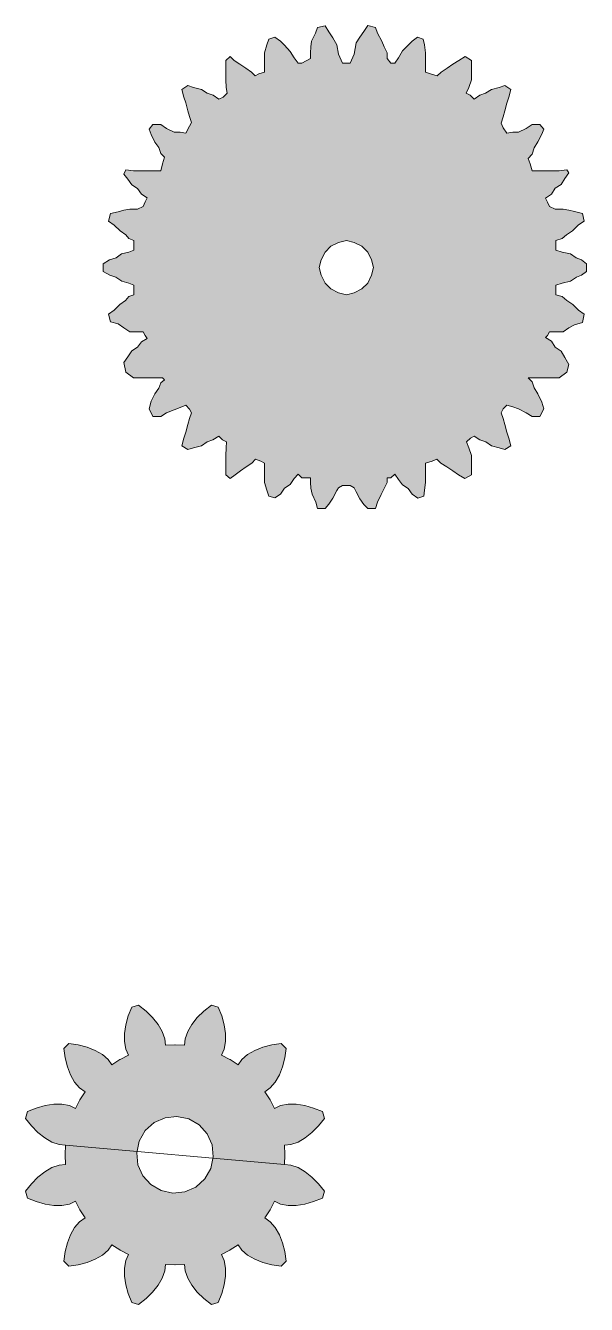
# Model space of a CAD drawing. Header units: inches. Extents: x -593 to 1685, y -710 to 625.
# Drawn here: x 69.1 to 94.9, y -24.6 to 34.2 of the extents above; entities that cross this region are included whole.
import ezdxf

# ---------------------------------------------------------------- set-up
doc = ezdxf.new("R2010")
doc.units = ezdxf.units.IN
doc.header["$MEASUREMENT"] = 0
doc.layers.add('Layer 1', color=7, linetype='Continuous')

msp = doc.modelspace()

# ---------------------------------------------------------------- hatches: boundary and pattern name
at = {"layer": 'Layer 1', "true_color": 0xffffff}
h = msp.add_hatch(color=7, dxfattribs=at)
h.dxf.hatch_style = 2
h.paths.add_polyline_path([(93.486, 22.263), (93.785, 22.353), (94.159, 22.444), (94.433, 22.62), (94.665, 22.71), (94.897, 22.888), (94.897, 23.244), (94.67, 23.42), (94.422, 23.508), (94.166, 23.689), (93.781, 23.776), (93.486, 23.864), (93.486, 24.309), (93.785, 24.4), (93.981, 24.577), (94.257, 24.756), (94.528, 25.022), (94.796, 25.2), (94.708, 25.554), (94.353, 25.644), (94.087, 25.7), (93.819, 25.753), (93.465, 25.753), (93.196, 25.876), (93.108, 26.071), (93.018, 26.259), (93.287, 26.441), (93.465, 26.71), (93.731, 26.888), (93.91, 27.156), (94.087, 27.424), (93.997, 27.558), (93.643, 27.517), (92.396, 27.517), (92.307, 27.825), (92.219, 28.069), (92.396, 28.28), (92.485, 28.566), (92.664, 28.837), (92.842, 29.199), (92.93, 29.417), (92.752, 29.633), (92.396, 29.633), (92.13, 29.456), (91.774, 29.281), (91.507, 29.281), (91.24, 29.241), (91.062, 29.489), (90.972, 29.702), (91.062, 29.986), (91.15, 30.263), (91.24, 30.624), (91.328, 30.89), (91.419, 31.248), (91.15, 31.426), (90.884, 31.336), (90.527, 31.249), (90.261, 31.073), (89.995, 30.982), (89.727, 30.804), (89.549, 30.982), (89.37, 31.073), (89.49, 31.336), (89.606, 31.693), (89.606, 32.584), (89.311, 32.762), (89.031, 32.584), (88.755, 32.406), (88.484, 32.227), (88.216, 32.05), (88.038, 31.874), (87.72, 31.961), (87.489, 32.05), (87.489, 32.938), (87.451, 33.294), (87.388, 33.563), (87.133, 33.652), (86.874, 33.473), (86.432, 33.028), (86.255, 32.698), (86.078, 32.456), (85.9, 32.456), (85.725, 32.672), (85.725, 32.938), (85.592, 33.207), (85.479, 33.473), (85.289, 33.83), (85.196, 34.096), (84.837, 34.183), (84.657, 33.917), (84.478, 33.652), (84.298, 33.383), (84.211, 32.875), (84.032, 32.456), (83.676, 32.456), (83.498, 32.875), (83.41, 33.306), (83.231, 33.613), (83.054, 33.898), (82.875, 34.174), (82.522, 34.091), (82.431, 33.828), (82.253, 33.472), (82.225, 33.206), (82.197, 32.938), (82.197, 32.672), (81.809, 32.456), (81.632, 32.456), (81.452, 32.698), (81.275, 32.996), (81.007, 33.278), (80.831, 33.465), (80.563, 33.647), (80.294, 33.561), (80.188, 33.293), (80.081, 32.938), (80.081, 32.05), (79.83, 31.961), (79.664, 31.874), (79.488, 32.05), (79.228, 32.227), (78.96, 32.406), (78.695, 32.584), (78.506, 32.762), (78.317, 32.584), (78.317, 31.693), (78.326, 31.336), (78.378, 31.073), (78.18, 30.892), (77.995, 30.804), (77.721, 30.982), (77.45, 31.073), (77.185, 31.249), (76.827, 31.336), (76.559, 31.427), (76.292, 31.249), (76.382, 30.892), (76.47, 30.628), (76.559, 30.272), (76.646, 30.004), (76.737, 29.737), (76.646, 29.559), (76.47, 29.241), (76.202, 29.281), (75.935, 29.281), (75.582, 29.456), (75.313, 29.633), (74.956, 29.633), (74.781, 29.419), (74.869, 29.177), (75.047, 28.833), (75.225, 28.576), (75.313, 28.31), (75.491, 28.133), (75.401, 27.824), (75.313, 27.517), (74.068, 27.517), (73.712, 27.558), (73.624, 27.358), (73.799, 27.123), (73.98, 26.873), (74.246, 26.703), (74.424, 26.442), (74.69, 26.265), (74.6, 26.088), (74.513, 25.875), (74.246, 25.753), (73.89, 25.753), (73.624, 25.7), (73.355, 25.627), (72.999, 25.546), (72.91, 25.196), (73.179, 25.02), (73.445, 24.754), (73.712, 24.577), (73.853, 24.4), (74.083, 24.309), (74.083, 23.864), (73.853, 23.776), (73.517, 23.689), (73.258, 23.508), (72.963, 23.42), (72.672, 23.244), (72.672, 22.888), (72.968, 22.71), (73.252, 22.62), (73.527, 22.444), (73.849, 22.353), (74.083, 22.263), (74.083, 21.819), (73.853, 21.731), (73.694, 21.553), (73.435, 21.374), (73.175, 21.108), (72.908, 20.929), (72.997, 20.573), (73.354, 20.485), (73.623, 20.298), (73.89, 20.108), (74.513, 20.108), (74.6, 19.941), (74.69, 19.813), (74.424, 19.659), (74.246, 19.406), (73.98, 19.234), (73.799, 18.969), (73.624, 18.706), (73.712, 18.258), (74.068, 17.992), (75.313, 17.992), (75.401, 17.993), (75.491, 17.905), (75.313, 17.771), (75.225, 17.528), (75.047, 17.27), (74.869, 16.922), (74.781, 16.576), (74.956, 16.228), (75.313, 16.228), (75.582, 16.398), (75.935, 16.53), (76.202, 16.64), (76.47, 16.739), (76.646, 16.566), (76.737, 16.39), (76.646, 16.125), (76.559, 15.86), (76.47, 15.504), (76.382, 15.235), (76.292, 14.881), (76.559, 14.703), (76.826, 14.791), (77.184, 14.881), (77.447, 15.059), (77.716, 15.148), (77.985, 15.326), (78.16, 15.148), (78.339, 15.059), (78.326, 14.791), (78.317, 14.435), (78.317, 13.546), (78.507, 13.37), (78.735, 13.546), (78.981, 13.726), (79.24, 13.903), (79.498, 14.08), (79.676, 14.259), (79.922, 14.17), (80.081, 14.08), (80.081, 13.189), (80.188, 12.835), (80.285, 12.569), (80.558, 12.479), (80.828, 12.657), (81.006, 12.926), (81.275, 13.101), (81.452, 13.37), (81.632, 13.566), (81.809, 13.406), (82.197, 13.406), (82.197, 13.189), (82.225, 12.926), (82.283, 12.657), (82.445, 12.281), (82.522, 11.994), (82.875, 11.994), (83.054, 12.193), (83.231, 12.469), (83.41, 12.83), (83.498, 12.94), (83.676, 13.053), (84.032, 13.053), (84.211, 12.942), (84.298, 12.755), (84.476, 12.439), (84.655, 12.173), (84.834, 11.994), (85.19, 11.994), (85.279, 12.281), (85.456, 12.647), (85.592, 12.921), (85.725, 13.189), (85.725, 13.406), (85.9, 13.406), (86.078, 13.566), (86.257, 13.336), (86.436, 13.084), (86.702, 12.917), (86.88, 12.653), (87.146, 12.476), (87.414, 12.568), (87.451, 12.834), (87.489, 13.189), (87.489, 14.08), (87.807, 14.17), (88.011, 14.259), (88.202, 14.08), (88.475, 13.903), (88.744, 13.726), (89.015, 13.546), (89.31, 13.37), (89.606, 13.546), (89.606, 14.435), (89.49, 14.791), (89.384, 15.059), (89.556, 15.235), (89.731, 15.326), (89.996, 15.148), (90.262, 15.059), (90.528, 14.881), (90.884, 14.791), (91.15, 14.703), (91.419, 14.881), (91.328, 15.235), (91.24, 15.504), (91.15, 15.86), (91.062, 16.126), (90.972, 16.393), (91.062, 16.571), (91.24, 16.75), (91.507, 16.661), (91.774, 16.571), (92.13, 16.398), (92.396, 16.228), (92.752, 16.228), (92.93, 16.579), (92.842, 16.886), (92.664, 17.261), (92.485, 17.54), (92.396, 17.811), (92.219, 17.992), (92.307, 17.992), (92.396, 17.992), (93.643, 17.992), (93.997, 18.259), (94.087, 18.618), (93.91, 18.927), (93.731, 19.218), (93.465, 19.407), (93.287, 19.678), (93.018, 19.86), (93.108, 19.94), (93.196, 20.108), (93.819, 20.108), (94.087, 20.298), (94.353, 20.435), (94.709, 20.548), (94.798, 20.917), (94.532, 21.102), (94.266, 21.371), (93.997, 21.551), (93.785, 21.731), (93.486, 21.819)])
h.paths.add_polyline_path([(85.011, 22.71), (84.834, 22.353), (84.567, 22.087), (84.211, 21.909), (83.854, 21.819), (83.498, 21.909), (83.144, 22.087), (82.875, 22.353), (82.697, 22.71), (82.609, 23.064), (82.697, 23.42), (82.875, 23.776), (83.144, 24.045), (83.498, 24.221), (83.854, 24.309), (84.211, 24.221), (84.567, 24.045), (84.834, 23.776), (85.011, 23.42), (85.1, 23.064)])
at = {"layer": 'Layer 1', "true_color": 0x0000ff}
h = msp.add_hatch(color=5, dxfattribs=at)
h.dxf.hatch_style = 2
h.paths.add_polyline_path([(77.956, -24.489), (78.119, -24.076), (78.232, -23.671), (78.293, -23.276), (78.298, -22.899), (78.23, -22.552), (78.103, -22.279), (78.49, -22.078), (78.49, -22.078), (78.503, -22.071), (78.503, -22.07), (78.871, -21.836), (79.044, -22.082), (79.311, -22.315), (79.64, -22.499), (80.012, -22.643), (80.42, -22.748), (80.858, -22.813), (81.084, -22.586), (81.02, -22.147), (80.915, -21.74), (80.771, -21.368), (80.586, -21.039), (80.354, -20.772), (80.108, -20.599), (80.342, -20.231), (80.343, -20.231), (80.35, -20.219), (80.349, -20.218), (80.551, -19.831), (80.824, -19.958), (81.171, -20.026), (81.548, -20.021), (81.942, -19.96), (82.348, -19.847), (82.76, -19.683), (82.844, -19.374), (82.569, -19.026), (82.273, -18.726), (81.962, -18.476), (81.638, -18.283), (81.304, -18.168), (81.004, -18.142), (81.023, -17.706), (81.023, -17.691), (81.004, -17.255), (81.304, -17.228), (81.638, -17.114), (81.962, -16.921), (82.273, -16.671), (82.569, -16.37), (82.844, -16.022), (82.76, -15.713), (82.348, -15.55), (81.942, -15.436), (81.548, -15.376), (81.171, -15.371), (80.824, -15.439), (80.551, -15.566), (80.349, -15.178), (80.35, -15.178), (80.343, -15.165), (80.342, -15.166), (80.108, -14.797), (80.354, -14.625), (80.586, -14.358), (80.771, -14.029), (80.915, -13.657), (81.02, -13.249), (81.084, -12.81), (80.858, -12.584), (80.42, -12.648), (80.012, -12.753), (79.64, -12.898), (79.311, -13.082), (79.044, -13.314), (78.871, -13.561), (78.503, -13.326), (78.503, -13.326), (78.49, -13.319), (78.49, -13.319), (78.103, -13.117), (78.23, -12.845), (78.298, -12.497), (78.293, -12.12), (78.232, -11.726), (78.119, -11.32), (77.956, -10.908), (77.646, -10.825), (77.298, -11.1), (76.998, -11.395), (76.748, -11.706), (76.555, -12.03), (76.44, -12.365), (76.414, -12.665), (75.977, -12.646), (75.977, -12.645), (75.963, -12.645), (75.963, -12.646), (75.527, -12.665), (75.501, -12.365), (75.386, -12.03), (75.193, -11.706), (74.943, -11.395), (74.642, -11.1), (74.294, -10.825), (73.985, -10.908), (73.822, -11.32), (73.709, -11.726), (73.647, -12.12), (73.643, -12.497), (73.711, -12.845), (73.837, -13.117), (73.45, -13.319), (73.45, -13.319), (73.437, -13.326), (73.438, -13.326), (73.069, -13.561), (72.897, -13.314), (72.63, -13.082), (72.301, -12.898), (71.929, -12.753), (71.521, -12.648), (71.083, -12.584), (70.856, -12.81), (70.92, -13.249), (71.025, -13.657), (71.169, -14.029), (71.354, -14.358), (71.586, -14.625), (71.833, -14.797), (71.598, -15.166), (71.598, -15.165), (71.59, -15.178), (71.591, -15.178), (71.389, -15.566), (71.116, -15.439), (70.769, -15.371), (70.392, -15.376), (69.998, -15.436), (69.592, -15.55), (69.18, -15.713), (69.097, -16.022), (69.373, -16.37), (69.667, -16.671), (69.978, -16.921), (70.302, -17.114), (70.637, -17.228), (70.937, -17.255), (70.918, -17.691), (70.917, -17.691), (70.917, -17.706), (70.918, -17.706), (70.937, -18.142), (70.637, -18.168), (70.302, -18.283), (69.978, -18.476), (69.667, -18.726), (69.373, -19.026), (69.097, -19.374), (69.18, -19.683), (69.592, -19.847), (69.998, -19.96), (70.392, -20.021), (70.769, -20.026), (71.116, -19.958), (71.389, -19.831), (71.591, -20.218), (71.59, -20.219), (71.598, -20.231), (71.598, -20.231), (71.833, -20.599), (71.586, -20.772), (71.354, -21.039), (71.169, -21.368), (71.025, -21.74), (70.92, -22.147), (70.856, -22.586), (71.083, -22.813), (71.521, -22.748), (71.929, -22.643), (72.301, -22.499), (72.63, -22.315), (72.897, -22.082), (73.069, -21.836), (73.438, -22.07), (73.437, -22.071), (73.45, -22.078), (73.45, -22.078), (73.837, -22.279), (73.711, -22.552), (73.643, -22.899), (73.647, -23.276), (73.709, -23.671), (73.822, -24.076), (73.985, -24.489), (74.294, -24.571), (74.642, -24.296), (74.943, -24.001), (75.193, -23.69), (75.386, -23.366), (75.501, -23.032), (75.527, -22.732), (75.963, -22.751), (75.963, -22.751), (75.977, -22.751), (75.977, -22.751), (76.414, -22.732), (76.44, -23.032), (76.555, -23.366), (76.748, -23.69), (76.998, -24.001), (77.298, -24.296), (77.646, -24.571)])
h.paths.add_polyline_path([(75.338, -19.345), (74.861, -19.069), (74.491, -18.659), (74.267, -18.155), (74.209, -17.606), (74.324, -17.066), (74.599, -16.588), (75.009, -16.219), (75.514, -15.995), (76.063, -15.937), (76.602, -16.052), (77.081, -16.328), (77.45, -16.738), (77.674, -17.242), (77.732, -17.791), (77.617, -18.33), (77.341, -18.808), (76.931, -19.178), (76.427, -19.402), (75.878, -19.46)])

# ---------------------------------------------------------------- linework, layer by layer
at = {"layer": 'Layer 1', "lineweight": 0}
for points in [[(93.486, 22.263), (93.785, 22.353), (94.159, 22.444), (94.433, 22.62), (94.665, 22.71), (94.897, 22.888), (94.897, 23.244), (94.67, 23.42), (94.422, 23.508), (94.166, 23.689), (93.781, 23.776), (93.486, 23.864), (93.486, 24.309), (93.785, 24.4), (93.981, 24.577), (94.257, 24.756), (94.528, 25.022), (94.796, 25.2), (94.708, 25.554), (94.353, 25.644), (94.087, 25.7), (93.819, 25.753), (93.465, 25.753), (93.196, 25.876), (93.108, 26.071), (93.018, 26.259), (93.287, 26.441), (93.465, 26.71), (93.731, 26.888), (93.91, 27.156), (94.087, 27.424), (93.997, 27.558), (93.643, 27.517), (92.396, 27.517), (92.307, 27.825), (92.219, 28.069), (92.396, 28.28), (92.485, 28.566), (92.664, 28.837), (92.842, 29.199), (92.93, 29.417), (92.752, 29.633), (92.396, 29.633), (92.13, 29.456), (91.774, 29.281), (91.507, 29.281), (91.24, 29.241), (91.062, 29.489), (90.972, 29.702), (91.062, 29.986), (91.15, 30.263), (91.24, 30.624), (91.328, 30.89), (91.419, 31.248), (91.15, 31.426), (90.884, 31.336), (90.527, 31.249), (90.261, 31.073), (89.995, 30.982), (89.727, 30.804), (89.549, 30.982), (89.37, 31.073), (89.49, 31.336), (89.606, 31.693), (89.606, 32.584), (89.311, 32.762), (89.031, 32.584), (88.755, 32.406), (88.484, 32.227), (88.216, 32.05), (88.038, 31.874), (87.72, 31.961), (87.489, 32.05), (87.489, 32.938), (87.451, 33.294), (87.388, 33.563), (87.133, 33.652), (86.874, 33.473), (86.432, 33.028), (86.255, 32.698), (86.078, 32.456), (85.9, 32.456), (85.725, 32.672), (85.725, 32.938), (85.592, 33.207), (85.479, 33.473), (85.289, 33.83), (85.196, 34.096), (84.837, 34.183), (84.657, 33.917), (84.478, 33.652), (84.298, 33.383), (84.211, 32.875), (84.032, 32.456), (83.676, 32.456), (83.498, 32.875), (83.41, 33.306), (83.231, 33.613), (83.054, 33.898), (82.875, 34.174), (82.522, 34.091), (82.431, 33.828), (82.253, 33.472), (82.225, 33.206), (82.197, 32.938), (82.197, 32.672), (81.809, 32.456), (81.632, 32.456), (81.452, 32.698), (81.275, 32.996), (81.007, 33.278), (80.831, 33.465), (80.563, 33.647), (80.294, 33.561), (80.188, 33.293), (80.081, 32.938), (80.081, 32.05), (79.83, 31.961), (79.664, 31.874), (79.488, 32.05), (79.228, 32.227), (78.96, 32.406), (78.695, 32.584), (78.506, 32.762), (78.317, 32.584), (78.317, 31.693), (78.326, 31.336), (78.378, 31.073), (78.18, 30.892), (77.995, 30.804), (77.721, 30.982), (77.45, 31.073), (77.185, 31.249), (76.827, 31.336), (76.559, 31.427), (76.292, 31.249), (76.382, 30.892), (76.47, 30.628), (76.559, 30.272), (76.646, 30.004), (76.737, 29.737), (76.646, 29.559), (76.47, 29.241), (76.202, 29.281), (75.935, 29.281), (75.582, 29.456), (75.313, 29.633), (74.956, 29.633), (74.781, 29.419), (74.869, 29.177), (75.047, 28.833), (75.225, 28.576), (75.313, 28.31), (75.491, 28.133), (75.401, 27.824), (75.313, 27.517), (74.068, 27.517), (73.712, 27.558), (73.624, 27.358), (73.799, 27.123), (73.98, 26.873), (74.246, 26.703), (74.424, 26.442), (74.69, 26.265), (74.6, 26.088), (74.513, 25.875), (74.246, 25.753), (73.89, 25.753), (73.624, 25.7), (73.355, 25.627), (72.999, 25.546), (72.91, 25.196), (73.179, 25.02), (73.445, 24.754), (73.712, 24.577), (73.853, 24.4), (74.083, 24.309), (74.083, 23.864), (73.853, 23.776), (73.517, 23.689), (73.258, 23.508), (72.963, 23.42), (72.672, 23.244), (72.672, 22.888), (72.968, 22.71), (73.252, 22.62), (73.527, 22.444), (73.849, 22.353), (74.083, 22.263), (74.083, 21.819), (73.853, 21.731), (73.694, 21.553), (73.435, 21.374), (73.175, 21.108), (72.908, 20.929), (72.997, 20.573), (73.354, 20.485), (73.623, 20.298), (73.89, 20.108), (74.513, 20.108), (74.6, 19.941), (74.69, 19.813), (74.424, 19.659), (74.246, 19.406), (73.98, 19.234), (73.799, 18.969), (73.624, 18.706), (73.712, 18.258), (74.068, 17.992), (75.313, 17.992), (75.401, 17.993), (75.491, 17.905), (75.313, 17.771), (75.225, 17.528), (75.047, 17.27), (74.869, 16.922), (74.781, 16.576), (74.956, 16.228), (75.313, 16.228), (75.582, 16.398), (75.935, 16.53), (76.202, 16.64), (76.47, 16.739), (76.646, 16.566), (76.737, 16.39), (76.646, 16.125), (76.559, 15.86), (76.47, 15.504), (76.382, 15.235), (76.292, 14.881), (76.559, 14.703), (76.826, 14.791), (77.184, 14.881), (77.447, 15.059), (77.716, 15.148), (77.985, 15.326), (78.16, 15.148), (78.339, 15.059), (78.326, 14.791), (78.317, 14.435), (78.317, 13.546), (78.507, 13.37), (78.735, 13.546), (78.981, 13.726), (79.24, 13.903), (79.498, 14.08), (79.676, 14.259), (79.922, 14.17), (80.081, 14.08), (80.081, 13.189), (80.188, 12.835), (80.285, 12.569), (80.558, 12.479), (80.828, 12.657), (81.006, 12.926), (81.275, 13.101), (81.452, 13.37), (81.632, 13.566), (81.809, 13.406), (82.197, 13.406), (82.197, 13.189), (82.225, 12.926), (82.283, 12.657), (82.445, 12.281), (82.522, 11.994), (82.875, 11.994), (83.054, 12.193), (83.231, 12.469), (83.41, 12.83), (83.498, 12.94), (83.676, 13.053), (84.032, 13.053), (84.211, 12.942), (84.298, 12.755), (84.476, 12.439), (84.655, 12.173), (84.834, 11.994), (85.19, 11.994), (85.279, 12.281), (85.456, 12.647), (85.592, 12.921), (85.725, 13.189), (85.725, 13.406), (85.9, 13.406), (86.078, 13.566), (86.257, 13.336), (86.436, 13.084), (86.702, 12.917), (86.88, 12.653), (87.146, 12.476), (87.414, 12.568), (87.451, 12.834), (87.489, 13.189), (87.489, 14.08), (87.807, 14.17), (88.011, 14.259), (88.202, 14.08), (88.475, 13.903), (88.744, 13.726), (89.015, 13.546), (89.31, 13.37), (89.606, 13.546), (89.606, 14.435), (89.49, 14.791), (89.384, 15.059), (89.556, 15.235), (89.731, 15.326), (89.996, 15.148), (90.262, 15.059), (90.528, 14.881), (90.884, 14.791), (91.15, 14.703), (91.419, 14.881), (91.328, 15.235), (91.24, 15.504), (91.15, 15.86), (91.062, 16.126), (90.972, 16.393), (91.062, 16.571), (91.24, 16.75), (91.507, 16.661), (91.774, 16.571), (92.13, 16.398), (92.396, 16.228), (92.752, 16.228), (92.93, 16.579), (92.842, 16.886), (92.664, 17.261), (92.485, 17.54), (92.396, 17.811), (92.219, 17.992), (92.307, 17.992), (92.396, 17.992), (93.643, 17.992), (93.997, 18.259), (94.087, 18.618), (93.91, 18.927), (93.731, 19.218), (93.465, 19.407), (93.287, 19.678), (93.018, 19.86), (93.108, 19.94), (93.196, 20.108), (93.819, 20.108), (94.087, 20.298), (94.353, 20.435), (94.709, 20.548), (94.798, 20.917), (94.532, 21.102), (94.266, 21.371), (93.997, 21.551), (93.785, 21.731), (93.486, 21.819), (93.486, 22.263)], [(85.011, 22.71), (84.834, 22.353), (84.567, 22.087), (84.211, 21.909), (83.854, 21.819), (83.498, 21.909), (83.144, 22.087), (82.875, 22.353), (82.697, 22.71), (82.609, 23.064), (82.697, 23.42), (82.875, 23.776), (83.144, 24.045), (83.498, 24.221), (83.854, 24.309), (84.211, 24.221), (84.567, 24.045), (84.834, 23.776), (85.011, 23.42), (85.1, 23.064), (85.011, 22.71)], [(77.956, -24.489), (78.119, -24.076), (78.232, -23.671), (78.293, -23.276), (78.298, -22.899), (78.23, -22.552), (78.103, -22.279), (78.49, -22.078), (78.49, -22.078), (78.503, -22.071), (78.503, -22.07), (78.871, -21.836), (79.044, -22.082), (79.311, -22.315), (79.64, -22.499), (80.012, -22.643), (80.42, -22.748), (80.858, -22.813), (81.084, -22.586), (81.02, -22.147), (80.915, -21.74), (80.771, -21.368), (80.586, -21.039), (80.354, -20.772), (80.108, -20.599), (80.342, -20.231), (80.343, -20.231), (80.35, -20.219), (80.349, -20.218), (80.551, -19.831), (80.824, -19.958), (81.171, -20.026), (81.548, -20.021), (81.942, -19.96), (82.348, -19.847), (82.76, -19.683), (82.844, -19.374), (82.569, -19.026), (82.273, -18.726), (81.962, -18.476), (81.638, -18.283), (81.304, -18.168), (81.004, -18.142), (81.023, -17.706), (81.023, -17.706), (81.023, -17.691), (81.023, -17.691), (81.004, -17.255), (81.304, -17.228), (81.638, -17.114), (81.962, -16.921), (82.273, -16.671), (82.569, -16.37), (82.844, -16.022), (82.76, -15.713), (82.348, -15.55), (81.942, -15.436), (81.548, -15.376), (81.171, -15.371), (80.824, -15.439), (80.551, -15.566), (80.349, -15.178), (80.35, -15.178), (80.343, -15.165), (80.342, -15.166), (80.108, -14.797), (80.354, -14.625), (80.586, -14.358), (80.771, -14.029), (80.915, -13.657), (81.02, -13.249), (81.084, -12.81), (80.858, -12.584), (80.42, -12.648), (80.012, -12.753), (79.64, -12.898), (79.311, -13.082), (79.044, -13.314), (78.871, -13.561), (78.503, -13.326), (78.503, -13.326), (78.49, -13.319), (78.49, -13.319), (78.103, -13.117), (78.23, -12.845), (78.298, -12.497), (78.293, -12.12), (78.232, -11.726), (78.119, -11.32), (77.956, -10.908), (77.646, -10.825), (77.298, -11.1), (76.998, -11.395), (76.748, -11.706), (76.555, -12.03), (76.44, -12.365), (76.414, -12.665), (75.977, -12.646), (75.977, -12.645), (75.963, -12.645), (75.963, -12.646), (75.527, -12.665), (75.501, -12.365), (75.386, -12.03), (75.193, -11.706), (74.943, -11.395), (74.642, -11.1), (74.294, -10.825), (73.985, -10.908), (73.822, -11.32), (73.709, -11.726), (73.647, -12.12), (73.643, -12.497), (73.711, -12.845), (73.837, -13.117), (73.45, -13.319), (73.45, -13.319), (73.437, -13.326), (73.438, -13.326), (73.069, -13.561), (72.897, -13.314), (72.63, -13.082), (72.301, -12.898), (71.929, -12.753), (71.521, -12.648), (71.083, -12.584), (70.856, -12.81), (70.92, -13.249), (71.025, -13.657), (71.169, -14.029), (71.354, -14.358), (71.586, -14.625), (71.833, -14.797), (71.598, -15.166), (71.598, -15.165), (71.59, -15.178), (71.591, -15.178), (71.389, -15.566), (71.116, -15.439), (70.769, -15.371), (70.392, -15.376), (69.998, -15.436), (69.592, -15.55), (69.18, -15.713), (69.097, -16.022), (69.373, -16.37), (69.667, -16.671), (69.978, -16.921), (70.302, -17.114), (70.637, -17.228), (70.937, -17.255), (70.918, -17.691), (70.917, -17.691), (70.917, -17.706), (70.918, -17.706), (70.937, -18.142), (70.637, -18.168), (70.302, -18.283), (69.978, -18.476), (69.667, -18.726), (69.373, -19.026), (69.097, -19.374), (69.18, -19.683), (69.592, -19.847), (69.998, -19.96), (70.392, -20.021), (70.769, -20.026), (71.116, -19.958), (71.389, -19.831), (71.591, -20.218), (71.59, -20.219), (71.598, -20.231), (71.598, -20.231), (71.833, -20.599), (71.586, -20.772), (71.354, -21.039), (71.169, -21.368), (71.025, -21.74), (70.92, -22.147), (70.856, -22.586), (71.083, -22.813), (71.521, -22.748), (71.929, -22.643), (72.301, -22.499), (72.63, -22.315), (72.897, -22.082), (73.069, -21.836), (73.438, -22.07), (73.437, -22.071), (73.45, -22.078), (73.45, -22.078), (73.837, -22.279), (73.711, -22.552), (73.643, -22.899), (73.647, -23.276), (73.709, -23.671), (73.822, -24.076), (73.985, -24.489), (74.294, -24.571), (74.642, -24.296), (74.943, -24.001), (75.193, -23.69), (75.386, -23.366), (75.501, -23.032), (75.527, -22.732), (75.963, -22.751), (75.963, -22.751), (75.977, -22.751), (75.977, -22.751), (76.414, -22.732), (76.44, -23.032), (76.555, -23.366), (76.748, -23.69), (76.998, -24.001), (77.298, -24.296), (77.646, -24.571), (77.956, -24.489)], [(75.338, -19.345), (74.861, -19.069), (74.491, -18.659), (74.267, -18.155), (74.209, -17.606), (74.324, -17.066), (74.599, -16.588), (75.009, -16.219), (75.514, -15.995), (76.063, -15.937), (76.602, -16.052), (77.081, -16.328), (77.45, -16.738), (77.674, -17.242), (77.732, -17.791), (77.617, -18.33), (77.341, -18.808), (76.931, -19.178), (76.427, -19.402), (75.878, -19.46), (75.338, -19.345)], [(70.937, -17.255), (81.004, -18.142)]]:
    msp.add_lwpolyline(points, dxfattribs=at)

doc.saveas('drawing.dxf')
